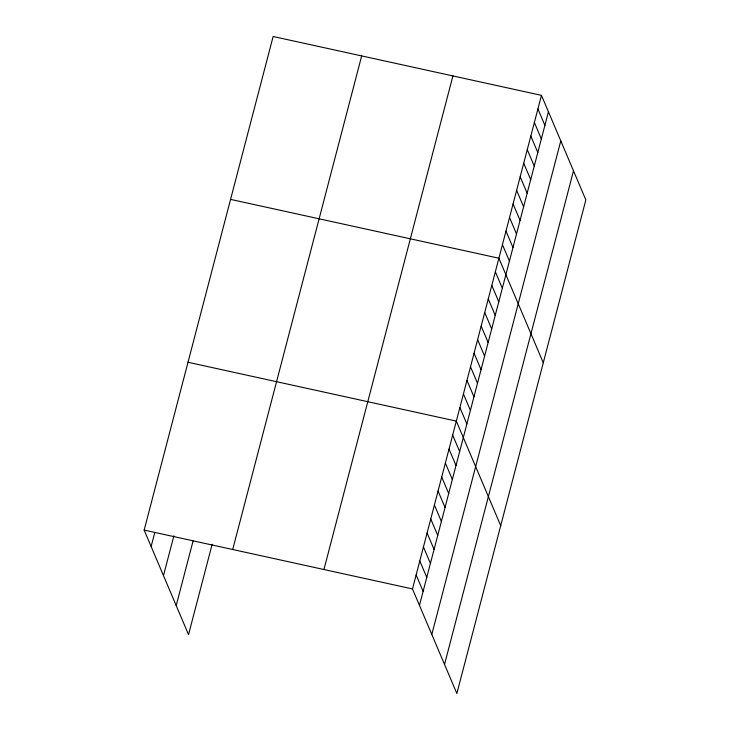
<?xml version="1.0" encoding="UTF-8"?>
<svg xmlns="http://www.w3.org/2000/svg" width="730" height="730" viewBox="0 0 730 730"><rect width="100%" height="100%" fill="white"/><g stroke="black" fill="none" stroke-linecap="round" stroke-linejoin="round"><path stroke-width="1.09" d="M212.147 544.288L188.541 634.653L144.157 530.089L273.139 36.5L541.459 95.347L585.843 199.911L456.861 693.5L412.477 588.937L541.459 95.347M151.128 546.533L154.787 532.544M163.474 575.614L173.877 535.811M176.195 605.572L193.058 541.03M232.706 549.508L361.678 55.918M323.928 569.519L452.91 75.929M419.458 605.371L548.44 111.781M431.804 634.452L560.786 140.863M444.524 664.419L573.506 170.829M230.571 199.381L498.9 258.228L543.284 362.792M188.002 362.272L456.332 421.119L500.716 525.682M144.157 530.089L412.477 588.937M537.919 108.916L544.89 125.359M534.369 122.494L541.35 138.928M530.82 136.063L537.8 152.506M527.27 149.641L534.25 166.075M523.729 163.21L530.701 179.653M520.18 176.788L527.16 193.222M516.63 190.357L523.611 206.8M513.09 203.935L520.061 220.378M509.54 217.513L516.521 233.947M505.99 231.082L512.971 247.525M502.45 244.66L509.421 261.094M495.351 271.806L502.331 288.24M491.801 285.375L498.782 301.818M488.261 298.953L495.232 315.387M484.711 312.522L491.692 328.965M481.161 326.1L488.142 342.534M477.621 339.669L484.592 356.112M474.071 353.247L481.052 369.681M470.522 366.816L477.502 383.259M466.972 380.394L473.952 396.828M463.431 393.972L470.403 410.406M459.882 407.541L466.862 423.984M452.682 435.098L459.654 451.541M449.023 449.087L456.004 465.521M445.373 463.066L452.345 479.51M441.714 477.055L448.695 493.498M438.064 491.044L445.045 507.478M434.405 505.023L441.385 521.466M430.755 519.012L437.735 535.446M427.096 533L434.076 549.434M423.446 546.98L430.426 563.423M419.786 560.968L426.767 577.403M416.137 574.948L423.117 591.391"/></g></svg>
